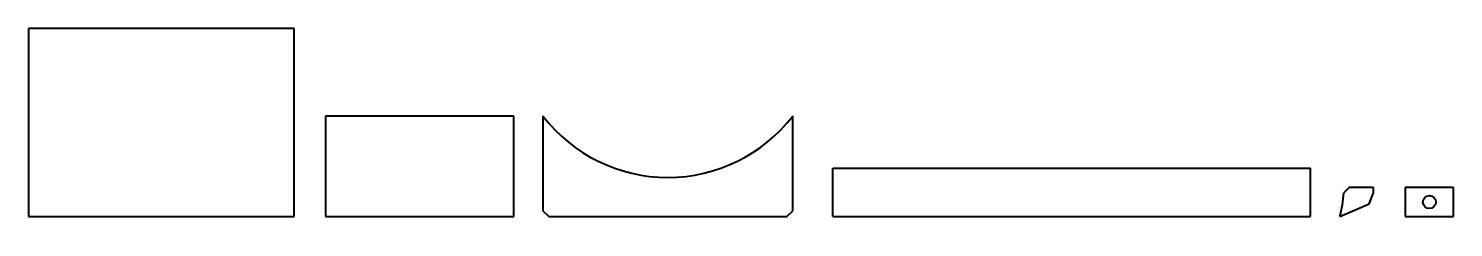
# Model space of a CAD drawing. Header units: millimetres. Extents: x 0 to 2950, y -23 to 390.
import ezdxf

# ---------------------------------------------------------------- set-up
doc = ezdxf.new("R2010")
doc.units = ezdxf.units.MM
doc.linetypes.add('K5LT_BASIC', pattern=[0])

msp = doc.modelspace()

# ---------------------------------------------------------------- linework, layer by layer
at = {"color": 7, "linetype": 'K5LT_BASIC', "lineweight": 40}
for p, q in [((550, 390), (0, 390)), ((0, 390), (0, 0)), ((550, 0), (550, 390)), ((615, 208), (615, 0)), ((1005, 208), (615, 208)), ((1005, 0), (1005, 208)), ((1065, 208.4), (1065, 12)), ((1582, 12), (1582, 208.4)), ((1665, 0), (1665, 100)), ((1665, 100), (2653.9, 100)), ((2653.9, 0), (2653.9, 100)), ((2734.2, 60), (2723.2, 49)), ((2784.5, 60), (2734.2, 60)), ((2784.5, 49.2), (2784.5, 60)), ((2950, 60), (2850, 60)), ((2850, 60), (2850, 0)), ((2950, 0), (2950, 60)), ((2775.3, 26), (2784.5, 49.2)), ((0, 0), (550, 0)), ((615, 0), (1005, 0)), ((1065, 12), (1077, 0)), ((1077, 0), (1570, 0)), ((1570, 0), (1582, 12)), ((1665, 0), (2653.9, 0)), ((2715, 0), (2775.3, 26)), ((2850, 0), (2950, 0))]:
    msp.add_line(p, q, dxfattribs=at)
msp.add_circle((2900, 30), 13.5, dxfattribs=at)
for centre, start, end in [((1323.5, 407), 217.5384, 322.4616), ((2398.5, 78), 346.1569, 354.8999)]:
    msp.add_arc(centre, 326, start, end, dxfattribs=at)

doc.saveas('drawing.dxf')
